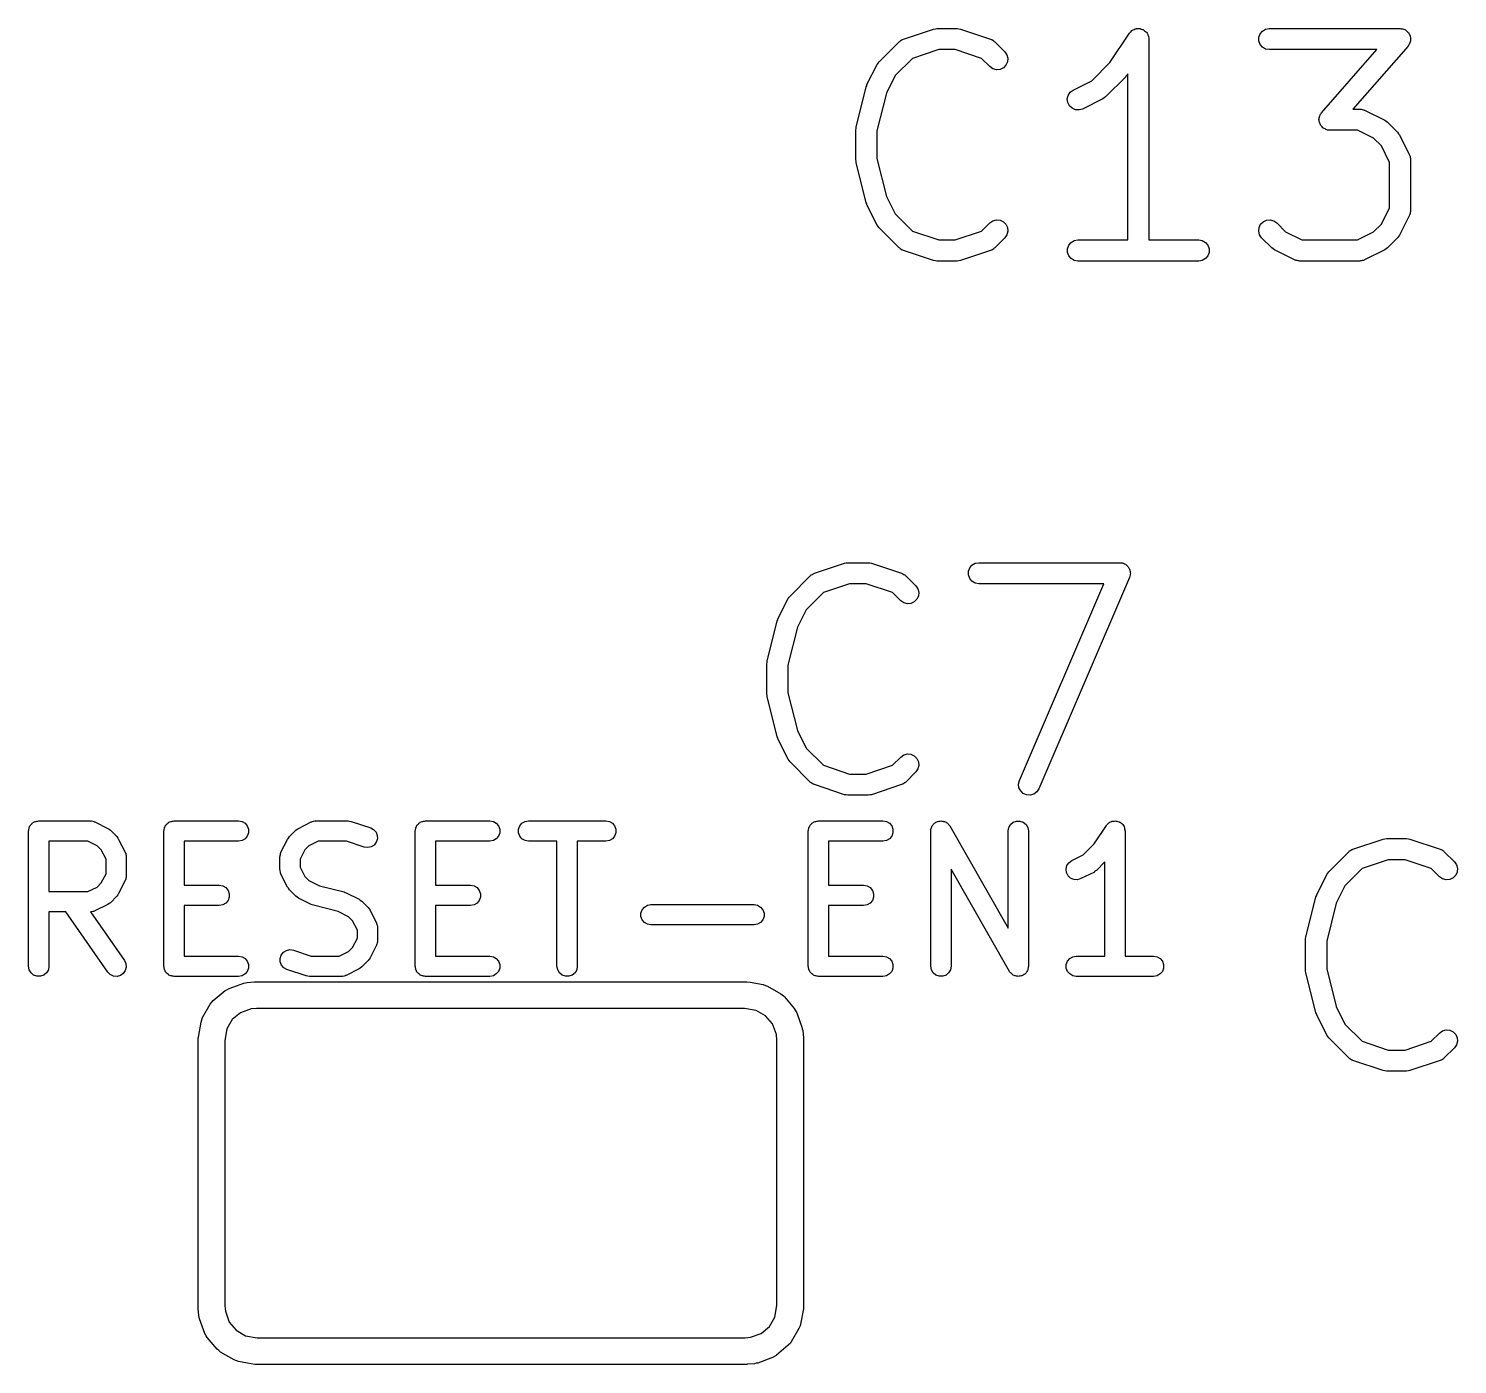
# Model space of a CAD drawing. Extents: x 91 to 202, y -131 to -74.
# Drawn here: x 122.97 to 131.12, y -117 to -109.38 of the extents above; entities that cross this region are included whole.
import ezdxf

# ---------------------------------------------------------------- set-up
doc = ezdxf.new("R2010")
doc.units = 0
doc.header["$MEASUREMENT"] = 0
doc.layers.add('BLACK', color=7, linetype='CONTINUOUS')

msp = doc.modelspace()

# ---------------------------------------------------------------- linework, layer by layer
at = {"layer": 'BLACK', "linetype": 'CONTINUOUS'}
for p, q in [((127.964, -109.442), (128.136, -109.385)), ((128.136, -109.385), (128.146, -109.383)), ((128.146, -109.383), (128.155, -109.382)), ((128.155, -109.382), (128.27, -109.382)), ((128.27, -109.382), (128.28, -109.383)), ((128.28, -109.383), (128.289, -109.385)), ((128.289, -109.385), (128.461, -109.442)), ((129.142, -109.576), (129.254, -109.408)), ((129.254, -109.408), (129.256, -109.406)), ((129.256, -109.406), (129.258, -109.403)), ((129.258, -109.403), (129.263, -109.398)), ((129.263, -109.398), (129.268, -109.393)), ((129.268, -109.393), (129.271, -109.392)), ((129.271, -109.392), (129.274, -109.39)), ((129.274, -109.39), (129.281, -109.387)), ((129.281, -109.387), (129.287, -109.384)), ((129.287, -109.384), (129.291, -109.384)), ((129.291, -109.384), (129.294, -109.382)), ((129.294, -109.382), (129.301, -109.382)), ((129.301, -109.382), (129.308, -109.382)), ((129.308, -109.382), (129.311, -109.382)), ((129.311, -109.382), (129.315, -109.382)), ((129.315, -109.382), (129.321, -109.385)), ((129.321, -109.385), (129.328, -109.387)), ((129.328, -109.387), (129.331, -109.388)), ((129.331, -109.388), (129.334, -109.39)), ((129.334, -109.39), (129.34, -109.394)), ((129.34, -109.394), (129.346, -109.398)), ((129.346, -109.398), (129.348, -109.401)), ((129.348, -109.401), (129.35, -109.403)), ((129.35, -109.403), (129.354, -109.409)), ((129.354, -109.409), (129.358, -109.415)), ((129.992, -109.431), (129.999, -109.412)), ((129.999, -109.412), (130.012, -109.396)), ((130.012, -109.396), (130.03, -109.385)), ((130.03, -109.385), (130.051, -109.382)), ((130.051, -109.382), (130.798, -109.382)), ((130.798, -109.382), (130.804, -109.383)), ((130.804, -109.383), (130.81, -109.383)), ((130.81, -109.383), (130.814, -109.384)), ((130.814, -109.384), (130.819, -109.385)), ((130.819, -109.385), (130.824, -109.388)), ((130.824, -109.388), (130.829, -109.39)), ((130.829, -109.39), (130.833, -109.393)), ((130.833, -109.393), (130.837, -109.396)), ((130.837, -109.396), (130.84, -109.4)), ((130.84, -109.4), (130.845, -109.404)), ((130.845, -109.404), (130.847, -109.408)), ((130.847, -109.408), (130.85, -109.412)), ((130.85, -109.412), (130.852, -109.417)), ((127.825, -109.572), (127.94, -109.457)), ((127.94, -109.457), (127.943, -109.455)), ((127.943, -109.455), (127.945, -109.452)), ((127.945, -109.452), (127.951, -109.449)), ((127.951, -109.449), (127.957, -109.445)), ((127.957, -109.445), (127.961, -109.444)), ((127.961, -109.444), (127.964, -109.442)), ((128.461, -109.442), (128.464, -109.444)), ((128.464, -109.444), (128.468, -109.445)), ((128.468, -109.445), (128.474, -109.449)), ((128.474, -109.449), (128.48, -109.452)), ((128.48, -109.452), (128.482, -109.455)), ((128.482, -109.455), (128.485, -109.457)), ((128.485, -109.457), (128.542, -109.514)), ((129.358, -109.415), (129.359, -109.418)), ((129.359, -109.418), (129.361, -109.421)), ((129.361, -109.421), (129.362, -109.428)), ((129.362, -109.428), (129.364, -109.435)), ((129.364, -109.435), (129.364, -109.439)), ((129.364, -109.439), (129.364, -109.442)), ((129.364, -109.442), (129.364, -110.588)), ((129.992, -109.452), (129.992, -109.431)), ((129.999, -109.472), (129.992, -109.452)), ((130.012, -109.488), (129.999, -109.472)), ((130.03, -109.499), (130.012, -109.488)), ((130.843, -109.482), (130.529, -109.841)), ((130.846, -109.477), (130.843, -109.482)), ((130.85, -109.472), (130.846, -109.477)), ((130.852, -109.468), (130.85, -109.472)), ((130.852, -109.417), (130.855, -109.422)), ((130.854, -109.464), (130.852, -109.468)), ((130.855, -109.458), (130.854, -109.464)), ((130.855, -109.422), (130.856, -109.427)), ((130.857, -109.452), (130.855, -109.458)), ((130.856, -109.427), (130.857, -109.431)), ((130.857, -109.431), (130.857, -109.437)), ((130.857, -109.437), (130.858, -109.443)), ((130.858, -109.443), (130.857, -109.448)), ((130.857, -109.448), (130.857, -109.452)), ((127.82, -109.579), (127.825, -109.572)), ((128.015, -109.552), (127.917, -109.65)), ((128.165, -109.502), (128.015, -109.552)), ((128.26, -109.502), (128.165, -109.502)), ((128.41, -109.552), (128.26, -109.502)), ((128.457, -109.599), (128.41, -109.552)), ((128.542, -109.514), (128.554, -109.531)), ((128.558, -109.572), (128.549, -109.591)), ((128.554, -109.531), (128.56, -109.551)), ((128.56, -109.551), (128.558, -109.572)), ((129.039, -109.68), (129.142, -109.576)), ((130.051, -109.502), (130.03, -109.499)), ((130.665, -109.502), (130.051, -109.502)), ((130.35, -109.862), (130.665, -109.502)), ((127.756, -109.702), (127.814, -109.587)), ((127.814, -109.587), (127.82, -109.579)), ((127.917, -109.65), (127.867, -109.75)), ((128.474, -109.611), (128.457, -109.599)), ((128.495, -109.617), (128.474, -109.611)), ((128.515, -109.615), (128.495, -109.617)), ((128.534, -109.606), (128.515, -109.615)), ((128.549, -109.591), (128.534, -109.606)), ((129.232, -109.657), (129.117, -109.772)), ((129.235, -109.652), (129.232, -109.657)), ((129.239, -109.648), (129.235, -109.652)), ((129.244, -109.641), (129.239, -109.648)), ((129.244, -110.588), (129.244, -109.641)), ((127.694, -109.944), (127.752, -109.714)), ((127.752, -109.714), (127.755, -109.708)), ((127.755, -109.708), (127.756, -109.702)), ((128.916, -109.745), (128.932, -109.733)), ((128.932, -109.733), (129.039, -109.68)), ((127.867, -109.75), (127.813, -109.966)), ((128.899, -109.783), (128.904, -109.763)), ((128.902, -109.804), (128.899, -109.783)), ((128.911, -109.822), (128.902, -109.804)), ((128.904, -109.763), (128.916, -109.745)), ((129.101, -109.783), (128.986, -109.841)), ((129.109, -109.777), (129.101, -109.783)), ((129.117, -109.772), (129.109, -109.777)), ((128.926, -109.837), (128.911, -109.822)), ((128.945, -109.845), (128.926, -109.837)), ((128.966, -109.846), (128.945, -109.845)), ((128.986, -109.841), (128.966, -109.846)), ((130.335, -109.9), (130.336, -109.896)), ((130.336, -109.906), (130.335, -109.9)), ((130.336, -109.891), (130.338, -109.885)), ((130.336, -109.896), (130.336, -109.891)), ((130.338, -109.885), (130.339, -109.88)), ((130.339, -109.88), (130.342, -109.876)), ((130.342, -109.876), (130.343, -109.871)), ((130.343, -109.871), (130.347, -109.867)), ((130.347, -109.867), (130.35, -109.862)), ((130.529, -109.841), (130.568, -109.841)), ((130.568, -109.841), (130.572, -109.842)), ((130.572, -109.842), (130.575, -109.842)), ((130.575, -109.842), (130.582, -109.844)), ((130.582, -109.844), (130.589, -109.845)), ((130.589, -109.845), (130.592, -109.847)), ((130.592, -109.847), (130.595, -109.848)), ((130.595, -109.848), (130.71, -109.905)), ((127.693, -109.959), (127.694, -109.952)), ((127.693, -110.131), (127.693, -109.959)), ((127.694, -109.952), (127.694, -109.944)), ((127.813, -109.966), (127.813, -110.124)), ((130.336, -109.912), (130.336, -109.906)), ((130.338, -109.916), (130.336, -109.912)), ((130.339, -109.921), (130.338, -109.916)), ((130.341, -109.926), (130.339, -109.921)), ((130.343, -109.932), (130.341, -109.926)), ((130.346, -109.935), (130.343, -109.932)), ((130.349, -109.939), (130.346, -109.935)), ((130.353, -109.943), (130.349, -109.939)), ((130.357, -109.948), (130.353, -109.943)), ((130.361, -109.95), (130.357, -109.948)), ((130.365, -109.953), (130.361, -109.95)), ((130.37, -109.955), (130.365, -109.953)), ((130.375, -109.958), (130.37, -109.955)), ((130.38, -109.959), (130.375, -109.958)), ((130.384, -109.961), (130.38, -109.959)), ((130.39, -109.961), (130.384, -109.961)), ((130.396, -109.962), (130.39, -109.961)), ((130.554, -109.962), (130.396, -109.962)), ((130.647, -110.008), (130.554, -109.962)), ((130.71, -109.905), (130.718, -109.911)), ((130.718, -109.911), (130.726, -109.916)), ((130.726, -109.916), (130.783, -109.974)), ((130.783, -109.974), (130.789, -109.982)), ((130.789, -109.982), (130.794, -109.989)), ((130.691, -110.052), (130.647, -110.008)), ((130.738, -110.146), (130.691, -110.052)), ((130.794, -109.989), (130.852, -110.104)), ((127.694, -110.139), (127.693, -110.131)), ((127.694, -110.146), (127.694, -110.139)), ((127.752, -110.376), (127.694, -110.146)), ((127.813, -110.124), (127.867, -110.34)), ((130.738, -110.404), (130.738, -110.146)), ((130.852, -110.104), (130.853, -110.108)), ((130.853, -110.108), (130.855, -110.111)), ((130.855, -110.111), (130.856, -110.118)), ((130.856, -110.118), (130.858, -110.124)), ((130.858, -110.124), (130.858, -110.128)), ((130.858, -110.128), (130.858, -110.131)), ((130.858, -110.131), (130.858, -110.419)), ((127.755, -110.382), (127.752, -110.376)), ((127.756, -110.388), (127.755, -110.382)), ((127.814, -110.503), (127.756, -110.388)), ((127.867, -110.34), (127.917, -110.44)), ((127.917, -110.44), (128.015, -110.538)), ((128.474, -110.479), (128.495, -110.473)), ((128.495, -110.473), (128.515, -110.475)), ((130.035, -110.475), (130.056, -110.473)), ((130.056, -110.473), (130.077, -110.479)), ((130.691, -110.498), (130.738, -110.404)), ((130.852, -110.446), (130.794, -110.56)), ((130.853, -110.442), (130.852, -110.446)), ((130.855, -110.439), (130.853, -110.442)), ((130.856, -110.432), (130.855, -110.439)), ((130.858, -110.425), (130.856, -110.432)), ((130.858, -110.419), (130.858, -110.422)), ((130.858, -110.422), (130.858, -110.425)), ((127.82, -110.511), (127.814, -110.503)), ((127.825, -110.519), (127.82, -110.511)), ((127.94, -110.634), (127.825, -110.519)), ((128.015, -110.538), (128.165, -110.588)), ((128.26, -110.588), (128.41, -110.538)), ((128.41, -110.538), (128.457, -110.491)), ((128.457, -110.491), (128.474, -110.479)), ((128.515, -110.475), (128.534, -110.484)), ((128.534, -110.484), (128.549, -110.499)), ((128.549, -110.499), (128.558, -110.518)), ((128.56, -110.539), (128.554, -110.559)), ((128.558, -110.518), (128.56, -110.539)), ((129.991, -110.539), (129.993, -110.518)), ((129.996, -110.559), (129.991, -110.539)), ((129.993, -110.518), (130.002, -110.499)), ((130.002, -110.499), (130.016, -110.484)), ((130.016, -110.484), (130.035, -110.475)), ((130.077, -110.479), (130.094, -110.491)), ((130.094, -110.491), (130.144, -110.541)), ((130.144, -110.541), (130.238, -110.588)), ((130.554, -110.588), (130.647, -110.541)), ((130.647, -110.541), (130.691, -110.498)), ((127.943, -110.636), (127.94, -110.634)), ((127.945, -110.638), (127.943, -110.636)), ((128.165, -110.588), (128.26, -110.588)), ((128.482, -110.636), (128.48, -110.638)), ((128.485, -110.634), (128.482, -110.636)), ((128.542, -110.576), (128.485, -110.634)), ((128.554, -110.559), (128.542, -110.576)), ((128.9, -110.638), (128.907, -110.618)), ((128.907, -110.618), (128.921, -110.602)), ((128.921, -110.602), (128.939, -110.592)), ((128.939, -110.592), (128.959, -110.588)), ((128.959, -110.588), (129.244, -110.588)), ((129.364, -110.588), (129.649, -110.588)), ((129.649, -110.588), (129.669, -110.592)), ((129.669, -110.592), (129.688, -110.602)), ((129.688, -110.602), (129.701, -110.618)), ((129.701, -110.618), (129.708, -110.638)), ((130.008, -110.576), (129.996, -110.559)), ((130.066, -110.634), (130.008, -110.576)), ((130.074, -110.639), (130.066, -110.634)), ((130.238, -110.588), (130.554, -110.588)), ((130.726, -110.634), (130.718, -110.639)), ((130.783, -110.576), (130.726, -110.634)), ((130.789, -110.568), (130.783, -110.576)), ((130.794, -110.56), (130.789, -110.568)), ((127.951, -110.642), (127.945, -110.638)), ((127.957, -110.646), (127.951, -110.642)), ((127.961, -110.646), (127.957, -110.646)), ((127.964, -110.648), (127.961, -110.646)), ((128.136, -110.706), (127.964, -110.648)), ((128.146, -110.707), (128.136, -110.706)), ((128.155, -110.709), (128.146, -110.707)), ((128.27, -110.709), (128.155, -110.709)), ((128.28, -110.707), (128.27, -110.709)), ((128.289, -110.706), (128.28, -110.707)), ((128.461, -110.648), (128.289, -110.706)), ((128.464, -110.646), (128.461, -110.648)), ((128.468, -110.646), (128.464, -110.646)), ((128.474, -110.642), (128.468, -110.646)), ((128.48, -110.638), (128.474, -110.642)), ((128.9, -110.659), (128.9, -110.638)), ((128.907, -110.679), (128.9, -110.659)), ((128.921, -110.695), (128.907, -110.679)), ((128.939, -110.705), (128.921, -110.695)), ((128.959, -110.709), (128.939, -110.705)), ((129.649, -110.709), (128.959, -110.709)), ((129.669, -110.705), (129.649, -110.709)), ((129.688, -110.695), (129.669, -110.705)), ((129.701, -110.679), (129.688, -110.695)), ((129.708, -110.659), (129.701, -110.679)), ((129.708, -110.638), (129.708, -110.659)), ((130.082, -110.645), (130.074, -110.639)), ((130.196, -110.702), (130.082, -110.645)), ((130.2, -110.703), (130.196, -110.702)), ((130.203, -110.705), (130.2, -110.703)), ((130.21, -110.706), (130.203, -110.705)), ((130.216, -110.708), (130.21, -110.706)), ((130.22, -110.708), (130.216, -110.708)), ((130.223, -110.709), (130.22, -110.708)), ((130.568, -110.709), (130.223, -110.709)), ((130.572, -110.708), (130.568, -110.709)), ((130.575, -110.708), (130.572, -110.708)), ((130.582, -110.706), (130.575, -110.708)), ((130.589, -110.705), (130.582, -110.706)), ((130.592, -110.703), (130.589, -110.705)), ((130.595, -110.702), (130.592, -110.703)), ((130.71, -110.645), (130.595, -110.702)), ((130.718, -110.639), (130.71, -110.645)), ((127.317, -112.62), (127.432, -112.505)), ((127.432, -112.505), (127.435, -112.503)), ((127.435, -112.503), (127.437, -112.5)), ((127.437, -112.5), (127.443, -112.497)), ((127.443, -112.497), (127.449, -112.493)), ((127.449, -112.493), (127.453, -112.492)), ((127.453, -112.492), (127.456, -112.49)), ((127.456, -112.49), (127.628, -112.433)), ((127.628, -112.433), (127.638, -112.431)), ((127.638, -112.431), (127.647, -112.43)), ((127.647, -112.43), (127.762, -112.43)), ((127.762, -112.43), (127.772, -112.431)), ((127.772, -112.431), (127.781, -112.433)), ((127.781, -112.433), (127.953, -112.49)), ((127.953, -112.49), (127.956, -112.492)), ((127.956, -112.492), (127.96, -112.493)), ((127.96, -112.493), (127.966, -112.497)), ((127.966, -112.497), (127.972, -112.5)), ((127.972, -112.5), (127.974, -112.503)), ((127.974, -112.503), (127.977, -112.505)), ((127.977, -112.505), (128.034, -112.562)), ((128.335, -112.479), (128.342, -112.46)), ((128.335, -112.5), (128.335, -112.479)), ((128.342, -112.52), (128.335, -112.5)), ((128.342, -112.46), (128.355, -112.444)), ((128.355, -112.444), (128.373, -112.433)), ((128.373, -112.433), (128.394, -112.43)), ((128.394, -112.43), (129.198, -112.43)), ((129.198, -112.43), (129.205, -112.431)), ((129.205, -112.431), (129.212, -112.431)), ((129.212, -112.431), (129.215, -112.433)), ((129.215, -112.433), (129.219, -112.433)), ((129.219, -112.433), (129.225, -112.437)), ((129.225, -112.437), (129.231, -112.439)), ((129.231, -112.439), (129.234, -112.442)), ((129.234, -112.442), (129.237, -112.444)), ((129.237, -112.444), (129.242, -112.449)), ((129.242, -112.449), (129.247, -112.454)), ((129.247, -112.454), (129.248, -112.457)), ((129.248, -112.457), (129.251, -112.46)), ((129.251, -112.46), (129.253, -112.466)), ((129.253, -112.466), (129.256, -112.472)), ((129.255, -112.507), (129.254, -112.514)), ((129.258, -112.5), (129.255, -112.507)), ((129.256, -112.472), (129.256, -112.476)), ((129.256, -112.476), (129.258, -112.479)), ((129.258, -112.479), (129.258, -112.486)), ((129.258, -112.486), (129.259, -112.493)), ((129.259, -112.493), (129.258, -112.497)), ((129.258, -112.497), (129.258, -112.5)), ((127.657, -112.55), (127.507, -112.6)), ((127.752, -112.55), (127.657, -112.55)), ((127.902, -112.6), (127.752, -112.55)), ((128.034, -112.562), (128.046, -112.579)), ((128.046, -112.579), (128.052, -112.599)), ((128.355, -112.536), (128.342, -112.52)), ((128.373, -112.547), (128.355, -112.536)), ((128.394, -112.55), (128.373, -112.547)), ((129.107, -112.55), (128.394, -112.55)), ((128.626, -113.673), (129.107, -112.55)), ((129.254, -112.514), (128.737, -113.72)), ((127.248, -112.75), (127.306, -112.635)), ((127.306, -112.635), (127.312, -112.627)), ((127.312, -112.627), (127.317, -112.62)), ((127.507, -112.6), (127.409, -112.698)), ((127.949, -112.647), (127.902, -112.6)), ((127.966, -112.659), (127.949, -112.647)), ((127.987, -112.665), (127.966, -112.659)), ((128.007, -112.663), (127.987, -112.665)), ((128.026, -112.654), (128.007, -112.663)), ((128.041, -112.639), (128.026, -112.654)), ((128.05, -112.62), (128.041, -112.639)), ((128.052, -112.599), (128.05, -112.62)), ((127.247, -112.756), (127.248, -112.75)), ((127.409, -112.698), (127.359, -112.798)), ((127.186, -112.992), (127.244, -112.762)), ((127.244, -112.762), (127.247, -112.756)), ((127.359, -112.798), (127.305, -113.014)), ((127.185, -113.007), (127.186, -113)), ((127.186, -113), (127.186, -112.992)), ((127.185, -113.179), (127.185, -113.007)), ((127.305, -113.014), (127.305, -113.172)), ((127.186, -113.187), (127.185, -113.179)), ((127.186, -113.194), (127.186, -113.187)), ((127.244, -113.424), (127.186, -113.194)), ((127.305, -113.172), (127.359, -113.388)), ((127.359, -113.388), (127.409, -113.488)), ((127.247, -113.43), (127.244, -113.424)), ((127.248, -113.436), (127.247, -113.43)), ((127.306, -113.551), (127.248, -113.436)), ((127.409, -113.488), (127.507, -113.586)), ((127.312, -113.559), (127.306, -113.551)), ((127.317, -113.567), (127.312, -113.559)), ((127.432, -113.682), (127.317, -113.567)), ((127.902, -113.586), (127.949, -113.539)), ((127.949, -113.539), (127.966, -113.527)), ((127.966, -113.527), (127.987, -113.521)), ((127.987, -113.521), (128.007, -113.523)), ((128.007, -113.523), (128.026, -113.532)), ((128.026, -113.532), (128.041, -113.547)), ((128.041, -113.547), (128.05, -113.566)), ((128.05, -113.566), (128.052, -113.587)), ((127.507, -113.586), (127.657, -113.636)), ((127.657, -113.636), (127.752, -113.636)), ((127.752, -113.636), (127.902, -113.586)), ((128.034, -113.624), (127.977, -113.682)), ((128.046, -113.607), (128.034, -113.624)), ((128.052, -113.587), (128.046, -113.607)), ((127.435, -113.684), (127.432, -113.682)), ((127.437, -113.686), (127.435, -113.684)), ((127.443, -113.69), (127.437, -113.686)), ((127.449, -113.694), (127.443, -113.69)), ((127.453, -113.694), (127.449, -113.694)), ((127.456, -113.696), (127.453, -113.694)), ((127.628, -113.754), (127.456, -113.696)), ((127.953, -113.696), (127.781, -113.754)), ((127.956, -113.694), (127.953, -113.696)), ((127.96, -113.694), (127.956, -113.694)), ((127.966, -113.69), (127.96, -113.694)), ((127.972, -113.686), (127.966, -113.69)), ((127.974, -113.684), (127.972, -113.686)), ((127.977, -113.682), (127.974, -113.684)), ((128.621, -113.693), (128.626, -113.673)), ((128.623, -113.714), (128.621, -113.693)), ((128.633, -113.732), (128.623, -113.714)), ((128.648, -113.747), (128.633, -113.732)), ((128.737, -113.72), (128.725, -113.738)), ((127.638, -113.755), (127.628, -113.754)), ((127.647, -113.757), (127.638, -113.755)), ((127.762, -113.757), (127.647, -113.757)), ((127.772, -113.755), (127.762, -113.757)), ((127.781, -113.754), (127.772, -113.755)), ((128.667, -113.755), (128.648, -113.747)), ((128.688, -113.756), (128.667, -113.755)), ((128.708, -113.75), (128.688, -113.756)), ((128.725, -113.738), (128.708, -113.75)), ((122.972, -113.961), (122.973, -113.956)), ((122.972, -114.733), (122.972, -113.961)), ((122.973, -113.951), (122.975, -113.946)), ((122.973, -113.956), (122.973, -113.951)), ((122.975, -113.946), (122.976, -113.941)), ((122.976, -113.941), (122.978, -113.937)), ((122.978, -113.937), (122.98, -113.932)), ((122.98, -113.932), (122.983, -113.928)), ((122.983, -113.928), (122.986, -113.924)), ((122.986, -113.924), (122.99, -113.92)), ((122.99, -113.92), (122.993, -113.917)), ((122.993, -113.917), (122.997, -113.914)), ((122.997, -113.914), (123.001, -113.911)), ((123.001, -113.911), (123.006, -113.909)), ((123.006, -113.909), (123.01, -113.906)), ((123.01, -113.906), (123.015, -113.906)), ((123.015, -113.906), (123.02, -113.904)), ((123.02, -113.904), (123.025, -113.904)), ((123.025, -113.904), (123.03, -113.903)), ((123.03, -113.903), (123.324, -113.903)), ((123.324, -113.903), (123.328, -113.904)), ((123.328, -113.904), (123.331, -113.903)), ((123.331, -113.903), (123.338, -113.905)), ((123.338, -113.905), (123.344, -113.906)), ((123.344, -113.906), (123.347, -113.908)), ((123.347, -113.908), (123.35, -113.909)), ((123.35, -113.909), (123.424, -113.946)), ((123.424, -113.946), (123.431, -113.951)), ((123.431, -113.951), (123.439, -113.957)), ((123.439, -113.957), (123.476, -113.993)), ((123.744, -113.961), (123.745, -113.956)), ((123.744, -114.733), (123.744, -113.961)), ((123.745, -113.951), (123.747, -113.946)), ((123.745, -113.956), (123.745, -113.951)), ((123.747, -113.946), (123.748, -113.941)), ((123.748, -113.941), (123.751, -113.937)), ((123.751, -113.937), (123.752, -113.932)), ((123.752, -113.932), (123.755, -113.928)), ((123.755, -113.928), (123.758, -113.924)), ((123.758, -113.924), (123.762, -113.92)), ((123.762, -113.92), (123.765, -113.917)), ((123.765, -113.917), (123.77, -113.914)), ((123.77, -113.914), (123.773, -113.911)), ((123.773, -113.911), (123.778, -113.909)), ((123.778, -113.909), (123.783, -113.906)), ((123.783, -113.906), (123.788, -113.906)), ((123.788, -113.906), (123.792, -113.904)), ((123.792, -113.904), (123.797, -113.904)), ((123.797, -113.904), (123.802, -113.903)), ((123.802, -113.903), (124.17, -113.903)), ((124.17, -113.903), (124.19, -113.906)), ((124.19, -113.906), (124.207, -113.917)), ((124.207, -113.917), (124.22, -113.932)), ((124.22, -113.932), (124.227, -113.951)), ((124.227, -113.971), (124.22, -113.99)), ((124.227, -113.951), (124.227, -113.971)), ((124.46, -113.993), (124.497, -113.957)), ((124.497, -113.957), (124.504, -113.951)), ((124.504, -113.951), (124.512, -113.946)), ((124.512, -113.946), (124.585, -113.909)), ((124.585, -113.909), (124.589, -113.908)), ((124.589, -113.908), (124.592, -113.906)), ((124.592, -113.906), (124.598, -113.905)), ((124.598, -113.905), (124.605, -113.903)), ((124.605, -113.903), (124.608, -113.904)), ((124.608, -113.904), (124.611, -113.903)), ((124.611, -113.903), (124.795, -113.903)), ((124.795, -113.903), (124.804, -113.905)), ((124.804, -113.905), (124.813, -113.906)), ((124.813, -113.906), (124.924, -113.943)), ((124.924, -113.943), (124.941, -113.952)), ((124.941, -113.952), (124.955, -113.967)), ((124.955, -113.967), (124.962, -113.986)), ((125.178, -113.961), (125.179, -113.956)), ((125.178, -114.733), (125.178, -113.961)), ((125.179, -113.951), (125.181, -113.946)), ((125.179, -113.956), (125.179, -113.951)), ((125.181, -113.946), (125.182, -113.941)), ((125.182, -113.941), (125.185, -113.937)), ((125.185, -113.937), (125.186, -113.932)), ((125.186, -113.932), (125.19, -113.928)), ((125.19, -113.928), (125.192, -113.924)), ((125.192, -113.924), (125.196, -113.92)), ((125.196, -113.92), (125.199, -113.917)), ((125.199, -113.917), (125.204, -113.914)), ((125.204, -113.914), (125.207, -113.911)), ((125.207, -113.911), (125.212, -113.909)), ((125.212, -113.909), (125.217, -113.906)), ((125.217, -113.906), (125.222, -113.906)), ((125.222, -113.906), (125.226, -113.904)), ((125.226, -113.904), (125.231, -113.904)), ((125.231, -113.904), (125.236, -113.903)), ((125.236, -113.903), (125.604, -113.903)), ((125.604, -113.903), (125.624, -113.906)), ((125.624, -113.906), (125.641, -113.917)), ((125.641, -113.917), (125.654, -113.932)), ((125.654, -113.932), (125.661, -113.951)), ((125.661, -113.971), (125.654, -113.99)), ((125.661, -113.951), (125.661, -113.971)), ((125.768, -113.951), (125.775, -113.932)), ((125.768, -113.971), (125.768, -113.951)), ((125.775, -113.99), (125.768, -113.971)), ((125.775, -113.932), (125.787, -113.917)), ((125.787, -113.917), (125.805, -113.906)), ((125.805, -113.906), (125.825, -113.903)), ((125.825, -113.903), (126.266, -113.903)), ((126.266, -113.903), (126.286, -113.906)), ((126.286, -113.906), (126.303, -113.917)), ((126.303, -113.917), (126.316, -113.932)), ((126.316, -113.932), (126.323, -113.951)), ((126.323, -113.971), (126.316, -113.99)), ((126.323, -113.951), (126.323, -113.971)), ((127.421, -113.961), (127.422, -113.956)), ((127.421, -114.733), (127.421, -113.961)), ((127.422, -113.951), (127.424, -113.946)), ((127.422, -113.956), (127.422, -113.951)), ((127.424, -113.946), (127.425, -113.941)), ((127.425, -113.941), (127.427, -113.937)), ((127.427, -113.937), (127.429, -113.932)), ((127.429, -113.932), (127.432, -113.928)), ((127.432, -113.928), (127.435, -113.924)), ((127.435, -113.924), (127.439, -113.92)), ((127.439, -113.92), (127.442, -113.917)), ((127.442, -113.917), (127.447, -113.914)), ((127.447, -113.914), (127.45, -113.911)), ((127.45, -113.911), (127.455, -113.909)), ((127.455, -113.909), (127.46, -113.906)), ((127.46, -113.906), (127.465, -113.906)), ((127.465, -113.906), (127.469, -113.904)), ((127.469, -113.904), (127.474, -113.904)), ((127.474, -113.904), (127.479, -113.903)), ((127.479, -113.903), (127.847, -113.903)), ((127.847, -113.903), (127.867, -113.906)), ((127.867, -113.906), (127.884, -113.917)), ((127.884, -113.917), (127.897, -113.932)), ((127.897, -113.932), (127.904, -113.951)), ((127.904, -113.971), (127.897, -113.99)), ((127.904, -113.951), (127.904, -113.971)), ((128.12, -113.961), (128.121, -113.956)), ((128.12, -114.733), (128.12, -113.961)), ((128.121, -113.951), (128.123, -113.946)), ((128.121, -113.956), (128.121, -113.951)), ((128.123, -113.946), (128.124, -113.941)), ((128.124, -113.941), (128.126, -113.937)), ((128.126, -113.937), (128.128, -113.932)), ((128.128, -113.932), (128.131, -113.928)), ((128.131, -113.928), (128.134, -113.924)), ((128.134, -113.924), (128.138, -113.92)), ((128.138, -113.92), (128.141, -113.916)), ((128.141, -113.916), (128.145, -113.914)), ((128.145, -113.914), (128.149, -113.911)), ((128.149, -113.911), (128.154, -113.909)), ((128.154, -113.909), (128.158, -113.906)), ((128.158, -113.906), (128.163, -113.906)), ((128.163, -113.906), (128.168, -113.904)), ((128.168, -113.904), (128.173, -113.904)), ((128.173, -113.904), (128.178, -113.903)), ((128.178, -113.903), (128.183, -113.904)), ((128.183, -113.904), (128.188, -113.904)), ((128.188, -113.904), (128.193, -113.906)), ((128.193, -113.906), (128.198, -113.907)), ((128.198, -113.907), (128.202, -113.909)), ((128.202, -113.909), (128.207, -113.911)), ((128.207, -113.911), (128.211, -113.914)), ((128.211, -113.914), (128.215, -113.917)), ((128.215, -113.917), (128.219, -113.92)), ((128.219, -113.92), (128.222, -113.924)), ((128.222, -113.924), (128.225, -113.928)), ((128.225, -113.928), (128.228, -113.932)), ((128.228, -113.932), (128.561, -114.515)), ((128.561, -113.961), (128.565, -113.941)), ((128.561, -114.515), (128.561, -113.961)), ((128.565, -113.941), (128.575, -113.924)), ((128.575, -113.924), (128.59, -113.911)), ((128.59, -113.911), (128.609, -113.904)), ((128.609, -113.904), (128.629, -113.904)), ((128.629, -113.904), (128.648, -113.911)), ((128.648, -113.911), (128.664, -113.924)), ((128.664, -113.924), (128.674, -113.941)), ((128.674, -113.941), (128.677, -113.961)), ((128.677, -113.961), (128.677, -114.733)), ((129.052, -114.034), (129.123, -113.929)), ((129.123, -113.929), (129.125, -113.926)), ((129.125, -113.926), (129.126, -113.924)), ((129.126, -113.924), (129.132, -113.919)), ((129.132, -113.919), (129.136, -113.914)), ((129.136, -113.914), (129.139, -113.913)), ((129.139, -113.913), (129.142, -113.911)), ((129.142, -113.911), (129.148, -113.908)), ((129.148, -113.908), (129.154, -113.905)), ((129.154, -113.905), (129.158, -113.905)), ((129.158, -113.905), (129.161, -113.904)), ((129.161, -113.904), (129.168, -113.904)), ((129.168, -113.904), (129.174, -113.903)), ((129.174, -113.903), (129.178, -113.904)), ((129.178, -113.904), (129.181, -113.904)), ((129.181, -113.904), (129.187, -113.906)), ((129.187, -113.906), (129.194, -113.908)), ((129.194, -113.908), (129.197, -113.91)), ((129.197, -113.91), (129.2, -113.911)), ((129.2, -113.911), (129.205, -113.915)), ((129.205, -113.915), (129.211, -113.919)), ((129.211, -113.919), (129.213, -113.922)), ((129.213, -113.922), (129.215, -113.924)), ((129.215, -113.924), (129.219, -113.93)), ((129.219, -113.93), (129.223, -113.935)), ((129.223, -113.935), (129.224, -113.938)), ((129.224, -113.938), (129.225, -113.941)), ((129.225, -113.941), (129.226, -113.948)), ((129.226, -113.948), (129.228, -113.955)), ((129.228, -113.955), (129.228, -113.958)), ((129.228, -113.958), (129.229, -113.961)), ((129.229, -113.961), (129.229, -114.675)), ((123.088, -114.019), (123.088, -114.307)), ((123.311, -114.019), (123.088, -114.019)), ((123.364, -114.045), (123.311, -114.019)), ((123.387, -114.069), (123.364, -114.045)), ((123.476, -113.993), (123.481, -114.001)), ((123.481, -114.001), (123.486, -114.009)), ((123.486, -114.009), (123.523, -114.082)), ((124.17, -114.019), (123.86, -114.019)), ((123.86, -114.019), (123.86, -114.271)), ((124.19, -114.015), (124.17, -114.019)), ((124.207, -114.005), (124.19, -114.015)), ((124.22, -113.99), (124.207, -114.005)), ((124.412, -114.082), (124.449, -114.009)), ((124.449, -114.009), (124.455, -114.001)), ((124.455, -114.001), (124.46, -113.993)), ((124.572, -114.045), (124.549, -114.069)), ((124.625, -114.019), (124.572, -114.045)), ((124.786, -114.019), (124.625, -114.019)), ((124.887, -114.053), (124.786, -114.019)), ((124.907, -114.056), (124.887, -114.053)), ((124.927, -114.051), (124.907, -114.056)), ((124.944, -114.041), (124.927, -114.051)), ((124.956, -114.025), (124.944, -114.041)), ((124.963, -114.006), (124.956, -114.025)), ((124.962, -113.986), (124.963, -114.006)), ((125.604, -114.019), (125.294, -114.019)), ((125.294, -114.019), (125.294, -114.271)), ((125.624, -114.015), (125.604, -114.019)), ((125.641, -114.005), (125.624, -114.015)), ((125.654, -113.99), (125.641, -114.005)), ((125.787, -114.005), (125.775, -113.99)), ((125.805, -114.015), (125.787, -114.005)), ((125.825, -114.019), (125.805, -114.015)), ((125.987, -114.019), (125.825, -114.019)), ((125.987, -114.733), (125.987, -114.019)), ((126.266, -114.019), (126.103, -114.019)), ((126.103, -114.019), (126.103, -114.733)), ((126.286, -114.015), (126.266, -114.019)), ((126.303, -114.005), (126.286, -114.015)), ((126.316, -113.99), (126.303, -114.005)), ((127.847, -114.019), (127.537, -114.019)), ((127.537, -114.019), (127.537, -114.271)), ((127.867, -114.015), (127.847, -114.019)), ((127.884, -114.005), (127.867, -114.015)), ((127.897, -113.99), (127.884, -114.005)), ((128.989, -114.097), (129.052, -114.034)), ((130.529, -114.065), (130.701, -114.007)), ((130.701, -114.007), (130.711, -114.006)), ((130.711, -114.006), (130.72, -114.004)), ((130.72, -114.004), (130.835, -114.004)), ((130.835, -114.004), (130.845, -114.006)), ((130.845, -114.006), (130.854, -114.007)), ((130.854, -114.007), (131.027, -114.065)), ((123.414, -114.122), (123.387, -114.069)), ((123.414, -114.205), (123.414, -114.122)), ((123.523, -114.082), (123.524, -114.085)), ((123.524, -114.085), (123.526, -114.088)), ((123.526, -114.088), (123.527, -114.095)), ((123.527, -114.095), (123.529, -114.101)), ((123.529, -114.101), (123.529, -114.105)), ((123.529, -114.105), (123.529, -114.108)), ((123.529, -114.108), (123.529, -114.218)), ((124.406, -114.108), (124.407, -114.105)), ((124.406, -114.181), (124.406, -114.108)), ((124.407, -114.101), (124.409, -114.095)), ((124.407, -114.105), (124.407, -114.101)), ((124.409, -114.095), (124.41, -114.088)), ((124.41, -114.088), (124.411, -114.085)), ((124.411, -114.085), (124.412, -114.082)), ((124.549, -114.069), (124.522, -114.122)), ((124.522, -114.122), (124.522, -114.168)), ((128.897, -114.158), (128.908, -114.142)), ((128.908, -114.142), (128.924, -114.13)), ((128.924, -114.13), (128.989, -114.097)), ((129.113, -114.137), (129.065, -114.186)), ((129.113, -114.675), (129.113, -114.137)), ((130.391, -114.194), (130.505, -114.079)), ((130.505, -114.079), (130.508, -114.077)), ((130.508, -114.077), (130.511, -114.075)), ((130.511, -114.075), (130.517, -114.071)), ((130.517, -114.071), (130.523, -114.067)), ((130.523, -114.067), (130.526, -114.067)), ((130.526, -114.067), (130.529, -114.065)), ((130.73, -114.125), (130.581, -114.175)), ((130.826, -114.125), (130.73, -114.125)), ((130.975, -114.175), (130.826, -114.125)), ((131.027, -114.065), (131.03, -114.067)), ((131.03, -114.067), (131.033, -114.067)), ((131.033, -114.067), (131.039, -114.071)), ((131.039, -114.071), (131.045, -114.075)), ((131.045, -114.075), (131.048, -114.077)), ((131.048, -114.077), (131.05, -114.079)), ((131.05, -114.079), (131.108, -114.137)), ((131.108, -114.137), (131.12, -114.154)), ((123.387, -114.257), (123.414, -114.205)), ((123.529, -114.218), (123.529, -114.222)), ((123.529, -114.222), (123.529, -114.225)), ((124.407, -114.185), (124.406, -114.181)), ((124.407, -114.188), (124.407, -114.185)), ((124.409, -114.195), (124.407, -114.188)), ((124.41, -114.201), (124.409, -114.195)), ((124.411, -114.204), (124.41, -114.201)), ((124.412, -114.207), (124.411, -114.204)), ((124.449, -114.281), (124.412, -114.207)), ((124.522, -114.168), (124.549, -114.221)), ((124.549, -114.221), (124.572, -114.244)), ((128.569, -114.762), (128.236, -114.179)), ((128.236, -114.179), (128.236, -114.733)), ((128.892, -114.178), (128.897, -114.158)), ((128.895, -114.198), (128.892, -114.178)), ((128.904, -114.216), (128.895, -114.198)), ((128.918, -114.23), (128.904, -114.216)), ((129.05, -114.197), (128.976, -114.233)), ((129.057, -114.191), (129.05, -114.197)), ((129.065, -114.186), (129.057, -114.191)), ((130.322, -114.325), (130.379, -114.21)), ((130.379, -114.21), (130.385, -114.202)), ((130.385, -114.202), (130.391, -114.194)), ((130.581, -114.175), (130.483, -114.273)), ((131.023, -114.222), (130.975, -114.175)), ((131.04, -114.234), (131.023, -114.222)), ((131.115, -114.214), (131.1, -114.229)), ((131.123, -114.195), (131.115, -114.214)), ((131.12, -114.154), (131.125, -114.174)), ((131.125, -114.174), (131.123, -114.195)), ((123.311, -114.307), (123.364, -114.281)), ((123.364, -114.281), (123.387, -114.257)), ((123.523, -114.244), (123.486, -114.318)), ((123.524, -114.241), (123.523, -114.244)), ((123.526, -114.238), (123.524, -114.241)), ((123.527, -114.231), (123.526, -114.238)), ((123.529, -114.225), (123.527, -114.231)), ((123.86, -114.271), (124.06, -114.271)), ((124.06, -114.271), (124.08, -114.274)), ((124.08, -114.274), (124.097, -114.284)), ((124.097, -114.284), (124.11, -114.3)), ((124.11, -114.3), (124.117, -114.319)), ((124.455, -114.288), (124.449, -114.281)), ((124.46, -114.296), (124.455, -114.288)), ((124.497, -114.333), (124.46, -114.296)), ((124.572, -114.244), (124.632, -114.274)), ((124.632, -114.274), (124.772, -114.309)), ((125.294, -114.271), (125.494, -114.271)), ((125.494, -114.271), (125.514, -114.274)), ((125.514, -114.274), (125.531, -114.284)), ((125.531, -114.284), (125.544, -114.3)), ((125.544, -114.3), (125.551, -114.319)), ((127.537, -114.271), (127.737, -114.271)), ((127.737, -114.271), (127.757, -114.274)), ((127.757, -114.274), (127.774, -114.284)), ((127.774, -114.284), (127.787, -114.3)), ((127.787, -114.3), (127.794, -114.319)), ((128.937, -114.238), (128.918, -114.23)), ((128.957, -114.239), (128.937, -114.238)), ((128.976, -114.233), (128.957, -114.239)), ((130.483, -114.273), (130.433, -114.373)), ((131.06, -114.24), (131.04, -114.234)), ((131.081, -114.238), (131.06, -114.24)), ((131.1, -114.229), (131.081, -114.238)), ((123.088, -114.307), (123.311, -114.307)), ((123.424, -114.38), (123.35, -114.417)), ((123.431, -114.375), (123.424, -114.38)), ((123.439, -114.37), (123.431, -114.375)), ((123.476, -114.333), (123.439, -114.37)), ((123.481, -114.325), (123.476, -114.333)), ((123.486, -114.318), (123.481, -114.325)), ((124.06, -114.386), (123.86, -114.386)), ((123.86, -114.386), (123.86, -114.675)), ((124.08, -114.383), (124.06, -114.386)), ((124.097, -114.373), (124.08, -114.383)), ((124.11, -114.358), (124.097, -114.373)), ((124.117, -114.339), (124.11, -114.358)), ((124.117, -114.319), (124.117, -114.339)), ((124.504, -114.338), (124.497, -114.333)), ((124.512, -114.344), (124.504, -114.338)), ((124.585, -114.38), (124.512, -114.344)), ((124.591, -114.382), (124.585, -114.38)), ((124.597, -114.385), (124.591, -114.382)), ((124.738, -114.42), (124.597, -114.385)), ((124.772, -114.309), (124.778, -114.312)), ((124.778, -114.312), (124.784, -114.314)), ((124.784, -114.314), (124.858, -114.35)), ((124.858, -114.35), (124.865, -114.356)), ((124.865, -114.356), (124.873, -114.361)), ((124.873, -114.361), (124.91, -114.398)), ((125.494, -114.386), (125.294, -114.386)), ((125.294, -114.386), (125.294, -114.675)), ((125.514, -114.383), (125.494, -114.386)), ((125.531, -114.373), (125.514, -114.383)), ((125.544, -114.358), (125.531, -114.373)), ((125.551, -114.339), (125.544, -114.358)), ((125.551, -114.319), (125.551, -114.339)), ((126.486, -114.395), (126.504, -114.384)), ((126.504, -114.384), (126.523, -114.381)), ((126.523, -114.381), (127.112, -114.381)), ((127.112, -114.381), (127.131, -114.384)), ((127.131, -114.384), (127.149, -114.395)), ((127.737, -114.386), (127.537, -114.386)), ((127.537, -114.386), (127.537, -114.675)), ((127.757, -114.383), (127.737, -114.386)), ((127.774, -114.373), (127.757, -114.383)), ((127.787, -114.358), (127.774, -114.373)), ((127.794, -114.339), (127.787, -114.358)), ((127.794, -114.319), (127.794, -114.339)), ((130.26, -114.567), (130.317, -114.337)), ((130.317, -114.337), (130.32, -114.331)), ((130.32, -114.331), (130.322, -114.325)), ((130.433, -114.373), (130.379, -114.589)), ((123.184, -114.423), (123.088, -114.423)), ((123.088, -114.423), (123.088, -114.733)), ((123.424, -114.766), (123.184, -114.423)), ((123.328, -114.423), (123.325, -114.423)), ((123.325, -114.423), (123.519, -114.7)), ((123.331, -114.423), (123.328, -114.423)), ((123.338, -114.421), (123.331, -114.423)), ((123.344, -114.42), (123.338, -114.421)), ((123.347, -114.418), (123.344, -114.42)), ((123.35, -114.417), (123.347, -114.418)), ((124.798, -114.45), (124.738, -114.42)), ((124.821, -114.473), (124.798, -114.45)), ((124.91, -114.398), (124.915, -114.406)), ((124.915, -114.406), (124.921, -114.413)), ((124.921, -114.413), (124.957, -114.487)), ((126.466, -114.429), (126.473, -114.41)), ((126.466, -114.449), (126.466, -114.429)), ((126.473, -114.468), (126.466, -114.449)), ((126.473, -114.41), (126.486, -114.395)), ((126.486, -114.483), (126.473, -114.468)), ((127.149, -114.395), (127.162, -114.41)), ((127.162, -114.468), (127.149, -114.483)), ((127.162, -114.41), (127.169, -114.429)), ((127.169, -114.449), (127.162, -114.468)), ((127.169, -114.429), (127.169, -114.449)), ((124.848, -114.526), (124.821, -114.473)), ((124.848, -114.572), (124.848, -114.526)), ((124.957, -114.487), (124.958, -114.49)), ((124.958, -114.49), (124.96, -114.493)), ((124.96, -114.493), (124.961, -114.499)), ((124.961, -114.499), (124.963, -114.506)), ((124.963, -114.506), (124.963, -114.509)), ((124.963, -114.509), (124.963, -114.512)), ((124.963, -114.512), (124.963, -114.586)), ((126.504, -114.493), (126.486, -114.483)), ((126.523, -114.497), (126.504, -114.493)), ((127.112, -114.497), (126.523, -114.497)), ((127.131, -114.493), (127.112, -114.497)), ((127.149, -114.483), (127.131, -114.493)), ((124.798, -114.649), (124.821, -114.625)), ((124.821, -114.625), (124.848, -114.572)), ((124.957, -114.612), (124.921, -114.685)), ((124.958, -114.609), (124.957, -114.612)), ((124.96, -114.606), (124.958, -114.609)), ((124.961, -114.599), (124.96, -114.606)), ((124.963, -114.593), (124.961, -114.599)), ((124.963, -114.586), (124.963, -114.589)), ((124.963, -114.589), (124.963, -114.593)), ((130.258, -114.582), (130.259, -114.574)), ((130.258, -114.754), (130.258, -114.582)), ((130.259, -114.574), (130.26, -114.567)), ((130.379, -114.589), (130.379, -114.747)), ((123.519, -114.7), (123.527, -114.718)), ((123.86, -114.675), (124.17, -114.675)), ((124.17, -114.675), (124.19, -114.679)), ((124.19, -114.679), (124.207, -114.689)), ((124.207, -114.689), (124.22, -114.704)), ((124.22, -114.704), (124.227, -114.723)), ((124.407, -114.688), (124.413, -114.669)), ((124.408, -114.708), (124.407, -114.688)), ((124.415, -114.727), (124.408, -114.708)), ((124.413, -114.669), (124.426, -114.653)), ((124.426, -114.653), (124.443, -114.642)), ((124.443, -114.642), (124.463, -114.638)), ((124.463, -114.638), (124.483, -114.641)), ((124.483, -114.641), (124.584, -114.675)), ((124.584, -114.675), (124.745, -114.675)), ((124.745, -114.675), (124.798, -114.649)), ((124.91, -114.7), (124.873, -114.737)), ((124.915, -114.693), (124.91, -114.7)), ((124.921, -114.685), (124.915, -114.693)), ((125.294, -114.675), (125.604, -114.675)), ((125.604, -114.675), (125.624, -114.679)), ((125.624, -114.679), (125.641, -114.689)), ((125.641, -114.689), (125.654, -114.704)), ((125.654, -114.704), (125.661, -114.723)), ((127.537, -114.675), (127.847, -114.675)), ((127.847, -114.675), (127.867, -114.679)), ((127.867, -114.679), (127.884, -114.689)), ((127.884, -114.689), (127.897, -114.704)), ((127.897, -114.704), (127.904, -114.723)), ((128.893, -114.723), (128.9, -114.704)), ((128.9, -114.704), (128.913, -114.689)), ((128.913, -114.689), (128.93, -114.679)), ((128.93, -114.679), (128.95, -114.675)), ((128.95, -114.675), (129.113, -114.675)), ((129.229, -114.675), (129.391, -114.675)), ((129.391, -114.675), (129.411, -114.679)), ((129.411, -114.679), (129.429, -114.689)), ((129.429, -114.689), (129.442, -114.704)), ((129.442, -114.704), (129.448, -114.723)), ((122.976, -114.753), (122.972, -114.733)), ((122.986, -114.77), (122.976, -114.753)), ((123.001, -114.783), (122.986, -114.77)), ((123.02, -114.79), (123.001, -114.783)), ((123.04, -114.79), (123.02, -114.79)), ((123.059, -114.783), (123.04, -114.79)), ((123.075, -114.77), (123.059, -114.783)), ((123.085, -114.753), (123.075, -114.77)), ((123.088, -114.733), (123.085, -114.753)), ((123.438, -114.78), (123.424, -114.766)), ((123.456, -114.789), (123.438, -114.78)), ((123.477, -114.791), (123.456, -114.789)), ((123.496, -114.786), (123.477, -114.791)), ((123.512, -114.774), (123.496, -114.786)), ((123.524, -114.758), (123.512, -114.774)), ((123.529, -114.738), (123.524, -114.758)), ((123.527, -114.718), (123.529, -114.738)), ((123.745, -114.738), (123.744, -114.733)), ((123.745, -114.743), (123.745, -114.738)), ((123.747, -114.748), (123.745, -114.743)), ((123.748, -114.753), (123.747, -114.748)), ((123.751, -114.757), (123.748, -114.753)), ((123.752, -114.762), (123.751, -114.757)), ((123.755, -114.766), (123.752, -114.762)), ((123.758, -114.77), (123.755, -114.766)), ((123.762, -114.774), (123.758, -114.77)), ((123.765, -114.777), (123.762, -114.774)), ((123.77, -114.78), (123.765, -114.777)), ((123.773, -114.783), (123.77, -114.78)), ((123.778, -114.785), (123.773, -114.783)), ((123.783, -114.787), (123.778, -114.785)), ((123.788, -114.788), (123.783, -114.787)), ((123.792, -114.79), (123.788, -114.788)), ((123.797, -114.79), (123.792, -114.79)), ((123.802, -114.791), (123.797, -114.79)), ((124.17, -114.791), (123.802, -114.791)), ((124.19, -114.787), (124.17, -114.791)), ((124.207, -114.777), (124.19, -114.787)), ((124.22, -114.762), (124.207, -114.777)), ((124.227, -114.743), (124.22, -114.762)), ((124.227, -114.723), (124.227, -114.743)), ((124.428, -114.742), (124.415, -114.727)), ((124.446, -114.751), (124.428, -114.742)), ((124.556, -114.788), (124.446, -114.751)), ((124.565, -114.789), (124.556, -114.788)), ((124.575, -114.791), (124.565, -114.789)), ((124.758, -114.791), (124.575, -114.791)), ((124.762, -114.79), (124.758, -114.791)), ((124.765, -114.791), (124.762, -114.79)), ((124.772, -114.789), (124.765, -114.791)), ((124.778, -114.787), (124.772, -114.789)), ((124.781, -114.786), (124.778, -114.787)), ((124.784, -114.785), (124.781, -114.786)), ((124.858, -114.748), (124.784, -114.785)), ((124.865, -114.743), (124.858, -114.748)), ((124.873, -114.737), (124.865, -114.743)), ((125.179, -114.738), (125.178, -114.733)), ((125.179, -114.743), (125.179, -114.738)), ((125.181, -114.748), (125.179, -114.743)), ((125.182, -114.753), (125.181, -114.748)), ((125.185, -114.757), (125.182, -114.753)), ((125.186, -114.762), (125.185, -114.757)), ((125.19, -114.766), (125.186, -114.762)), ((125.192, -114.77), (125.19, -114.766)), ((125.196, -114.774), (125.192, -114.77)), ((125.199, -114.777), (125.196, -114.774)), ((125.204, -114.78), (125.199, -114.777)), ((125.207, -114.783), (125.204, -114.78)), ((125.212, -114.785), (125.207, -114.783)), ((125.217, -114.787), (125.212, -114.785)), ((125.222, -114.788), (125.217, -114.787)), ((125.226, -114.79), (125.222, -114.788)), ((125.231, -114.79), (125.226, -114.79)), ((125.236, -114.791), (125.231, -114.79)), ((125.604, -114.791), (125.236, -114.791)), ((125.624, -114.787), (125.604, -114.791)), ((125.641, -114.777), (125.624, -114.787)), ((125.654, -114.762), (125.641, -114.777)), ((125.661, -114.743), (125.654, -114.762)), ((125.661, -114.723), (125.661, -114.743)), ((125.991, -114.753), (125.987, -114.733)), ((126.001, -114.77), (125.991, -114.753)), ((126.016, -114.783), (126.001, -114.77)), ((126.035, -114.79), (126.016, -114.783)), ((126.055, -114.79), (126.035, -114.79)), ((126.074, -114.783), (126.055, -114.79)), ((126.09, -114.77), (126.074, -114.783)), ((126.1, -114.753), (126.09, -114.77)), ((126.103, -114.733), (126.1, -114.753)), ((127.422, -114.738), (127.421, -114.733)), ((127.422, -114.743), (127.422, -114.738)), ((127.424, -114.748), (127.422, -114.743)), ((127.425, -114.753), (127.424, -114.748)), ((127.427, -114.757), (127.425, -114.753)), ((127.429, -114.762), (127.427, -114.757)), ((127.432, -114.766), (127.429, -114.762)), ((127.435, -114.77), (127.432, -114.766)), ((127.439, -114.774), (127.435, -114.77)), ((127.442, -114.777), (127.439, -114.774)), ((127.447, -114.78), (127.442, -114.777)), ((127.45, -114.783), (127.447, -114.78)), ((127.455, -114.785), (127.45, -114.783)), ((127.46, -114.787), (127.455, -114.785)), ((127.465, -114.788), (127.46, -114.787)), ((127.469, -114.79), (127.465, -114.788)), ((127.474, -114.79), (127.469, -114.79)), ((127.479, -114.791), (127.474, -114.79)), ((127.847, -114.791), (127.479, -114.791)), ((127.867, -114.787), (127.847, -114.791)), ((127.884, -114.777), (127.867, -114.787)), ((127.897, -114.762), (127.884, -114.777)), ((127.904, -114.743), (127.897, -114.762)), ((127.904, -114.723), (127.904, -114.743)), ((128.124, -114.753), (128.12, -114.733)), ((128.134, -114.77), (128.124, -114.753)), ((128.149, -114.783), (128.134, -114.77)), ((128.168, -114.79), (128.149, -114.783)), ((128.188, -114.79), (128.168, -114.79)), ((128.207, -114.783), (128.188, -114.79)), ((128.222, -114.77), (128.207, -114.783)), ((128.232, -114.753), (128.222, -114.77)), ((128.236, -114.733), (128.232, -114.753)), ((128.572, -114.766), (128.569, -114.762)), ((128.575, -114.77), (128.572, -114.766)), ((128.579, -114.773), (128.575, -114.77)), ((128.582, -114.777), (128.579, -114.773)), ((128.586, -114.78), (128.582, -114.777)), ((128.59, -114.783), (128.586, -114.78)), ((128.595, -114.785), (128.59, -114.783)), ((128.599, -114.787), (128.595, -114.785)), ((128.604, -114.788), (128.599, -114.787)), ((128.609, -114.79), (128.604, -114.788)), ((128.614, -114.79), (128.609, -114.79)), ((128.619, -114.791), (128.614, -114.79)), ((128.624, -114.79), (128.619, -114.791)), ((128.629, -114.79), (128.624, -114.79)), ((128.634, -114.788), (128.629, -114.79)), ((128.639, -114.788), (128.634, -114.788)), ((128.643, -114.785), (128.639, -114.788)), ((128.648, -114.783), (128.643, -114.785)), ((128.652, -114.78), (128.648, -114.783)), ((128.656, -114.778), (128.652, -114.78)), ((128.66, -114.774), (128.656, -114.778)), ((128.664, -114.77), (128.66, -114.774)), ((128.666, -114.766), (128.664, -114.77)), ((128.669, -114.762), (128.666, -114.766)), ((128.671, -114.757), (128.669, -114.762)), ((128.674, -114.753), (128.671, -114.757)), ((128.676, -114.743), (128.674, -114.748)), ((128.674, -114.748), (128.674, -114.753)), ((128.677, -114.733), (128.676, -114.738)), ((128.676, -114.738), (128.676, -114.743)), ((128.893, -114.743), (128.893, -114.723)), ((128.9, -114.762), (128.893, -114.743)), ((128.913, -114.777), (128.9, -114.762)), ((128.93, -114.787), (128.913, -114.777)), ((128.95, -114.791), (128.93, -114.787)), ((129.391, -114.791), (128.95, -114.791)), ((129.411, -114.787), (129.391, -114.791)), ((129.429, -114.777), (129.411, -114.787)), ((129.442, -114.762), (129.429, -114.777)), ((129.448, -114.743), (129.442, -114.762)), ((129.448, -114.723), (129.448, -114.743)), ((130.259, -114.761), (130.258, -114.754)), ((130.26, -114.769), (130.259, -114.761)), ((130.317, -114.999), (130.26, -114.769)), ((130.379, -114.747), (130.433, -114.963)), ((124.026, -114.929), (124.094, -114.872)), ((124.094, -114.872), (124.104, -114.867)), ((124.094, -114.872), (124.094, -114.872)), ((124.104, -114.867), (124.117, -114.859)), ((124.117, -114.859), (124.2, -114.829)), ((124.117, -114.859), (124.117, -114.859)), ((124.2, -114.829), (124.209, -114.827)), ((124.209, -114.827), (124.219, -114.825)), ((124.219, -114.825), (124.26, -114.821)), ((124.26, -114.821), (124.263, -114.821)), ((124.263, -114.821), (127.07, -114.821)), ((127.07, -114.821), (127.09, -114.824)), ((127.09, -114.824), (127.164, -114.837)), ((127.164, -114.837), (127.164, -114.837)), ((127.164, -114.837), (127.176, -114.842)), ((127.176, -114.842), (127.189, -114.846)), ((127.189, -114.846), (127.189, -114.846)), ((127.189, -114.846), (127.265, -114.89)), ((123.965, -115.026), (124.009, -114.949)), ((124.009, -114.949), (124.026, -114.929)), ((127.265, -114.89), (127.279, -114.902)), ((127.279, -114.902), (127.285, -114.907)), ((127.285, -114.907), (127.342, -114.975)), ((123.956, -115.051), (123.961, -115.038)), ((123.961, -115.038), (123.965, -115.026)), ((123.965, -115.026), (123.965, -115.026)), ((124.134, -115.037), (124.104, -115.09)), ((124.181, -114.998), (124.134, -115.037)), ((124.242, -114.976), (124.181, -114.998)), ((124.273, -114.973), (124.242, -114.976)), ((127.057, -114.973), (124.273, -114.973)), ((127.124, -114.985), (127.057, -114.973)), ((127.177, -115.015), (127.124, -114.985)), ((127.217, -115.062), (127.177, -115.015)), ((127.342, -114.975), (127.342, -114.975)), ((127.342, -114.975), (127.343, -114.977)), ((127.343, -114.977), (127.355, -114.998)), ((127.355, -114.998), (127.355, -114.998)), ((127.355, -114.998), (127.385, -115.081)), ((130.32, -115.005), (130.317, -114.999)), ((130.322, -115.011), (130.32, -115.005)), ((130.379, -115.126), (130.322, -115.011)), ((130.433, -114.963), (130.483, -115.063)), ((123.941, -115.138), (123.956, -115.051)), ((123.956, -115.051), (123.956, -115.051)), ((124.104, -115.09), (124.092, -115.157)), ((127.239, -115.123), (127.217, -115.062)), ((127.385, -115.081), (127.387, -115.09)), ((127.387, -115.09), (127.39, -115.1)), ((127.39, -115.1), (127.393, -115.141)), ((130.483, -115.063), (130.581, -115.161)), ((130.975, -115.161), (131.023, -115.114)), ((131.023, -115.114), (131.04, -115.102)), ((131.04, -115.102), (131.06, -115.096)), ((131.06, -115.096), (131.081, -115.098)), ((131.081, -115.098), (131.1, -115.107)), ((131.1, -115.107), (131.115, -115.122)), ((123.939, -116.681), (123.94, -115.144)), ((123.94, -115.144), (123.941, -115.138)), ((123.941, -115.138), (123.941, -115.138)), ((124.092, -115.157), (124.092, -116.671)), ((127.242, -115.154), (127.239, -115.123)), ((127.241, -116.668), (127.242, -115.154)), ((127.393, -115.141), (127.394, -115.144)), ((127.394, -115.144), (127.394, -116.681)), ((130.385, -115.134), (130.379, -115.126)), ((130.391, -115.141), (130.385, -115.134)), ((130.505, -115.256), (130.391, -115.141)), ((130.581, -115.161), (130.73, -115.211)), ((130.826, -115.211), (130.975, -115.161)), ((131.108, -115.199), (131.05, -115.256)), ((131.12, -115.182), (131.108, -115.199)), ((131.115, -115.122), (131.123, -115.141)), ((131.125, -115.161), (131.12, -115.182)), ((131.123, -115.141), (131.125, -115.161)), ((130.508, -115.258), (130.505, -115.256)), ((130.511, -115.261), (130.508, -115.258)), ((130.517, -115.264), (130.511, -115.261)), ((130.523, -115.268), (130.517, -115.264)), ((130.526, -115.269), (130.523, -115.268)), ((130.529, -115.271), (130.526, -115.269)), ((130.701, -115.328), (130.529, -115.271)), ((130.73, -115.211), (130.826, -115.211)), ((131.027, -115.271), (130.854, -115.328)), ((131.03, -115.269), (131.027, -115.271)), ((131.033, -115.268), (131.03, -115.269)), ((131.039, -115.264), (131.033, -115.268)), ((131.045, -115.261), (131.039, -115.264)), ((131.048, -115.258), (131.045, -115.261)), ((131.05, -115.256), (131.048, -115.258)), ((130.711, -115.33), (130.701, -115.328)), ((130.72, -115.331), (130.711, -115.33)), ((130.835, -115.331), (130.72, -115.331)), ((130.845, -115.33), (130.835, -115.331)), ((130.854, -115.328), (130.845, -115.33)), ((127.23, -116.735), (127.241, -116.668)), ((123.94, -116.685), (123.939, -116.681)), ((123.944, -116.726), (123.94, -116.685)), ((123.946, -116.735), (123.944, -116.726)), ((123.948, -116.745), (123.946, -116.735)), ((123.978, -116.828), (123.948, -116.745)), ((124.092, -116.671), (124.095, -116.702)), ((124.095, -116.702), (124.117, -116.763)), ((127.199, -116.788), (127.23, -116.735)), ((127.393, -116.688), (127.377, -116.775)), ((127.394, -116.681), (127.393, -116.688)), ((123.986, -116.841), (123.978, -116.828)), ((123.978, -116.828), (123.978, -116.828)), ((124.117, -116.763), (124.156, -116.81)), ((124.156, -116.81), (124.209, -116.841)), ((127.091, -116.85), (127.152, -116.828)), ((127.152, -116.828), (127.199, -116.788)), ((127.368, -116.8), (127.324, -116.876)), ((127.374, -116.785), (127.368, -116.8)), ((127.368, -116.8), (127.368, -116.8)), ((127.377, -116.775), (127.374, -116.785)), ((127.377, -116.775), (127.377, -116.775)), ((123.991, -116.851), (123.986, -116.841)), ((124.048, -116.918), (123.991, -116.851)), ((123.991, -116.851), (123.991, -116.851)), ((124.209, -116.841), (124.276, -116.853)), ((124.276, -116.853), (127.06, -116.853)), ((127.06, -116.853), (127.091, -116.85)), ((127.307, -116.896), (127.24, -116.953)), ((127.319, -116.883), (127.307, -116.896)), ((127.307, -116.896), (127.307, -116.896)), ((127.324, -116.876), (127.319, -116.883)), ((127.324, -116.876), (127.324, -116.876)), ((124.057, -116.926), (124.048, -116.918)), ((124.048, -116.918), (124.048, -116.918)), ((124.068, -116.935), (124.057, -116.926)), ((124.145, -116.979), (124.068, -116.935)), ((124.068, -116.935), (124.068, -116.935)), ((124.155, -116.983), (124.145, -116.979)), ((124.145, -116.979), (124.145, -116.979)), ((124.17, -116.989), (124.155, -116.983)), ((124.243, -117.002), (124.17, -116.989)), ((124.17, -116.989), (124.17, -116.989)), ((127.217, -116.966), (127.134, -116.997)), ((127.237, -116.955), (127.217, -116.966)), ((127.217, -116.966), (127.217, -116.966)), ((127.24, -116.953), (127.237, -116.955)), ((127.24, -116.953), (127.24, -116.953)), ((124.263, -117.005), (124.243, -117.002)), ((127.07, -117.005), (124.263, -117.005)), ((127.074, -117.004), (127.07, -117.005)), ((127.114, -117.001), (127.074, -117.004)), ((127.124, -116.998), (127.114, -117.001)), ((127.134, -116.997), (127.124, -116.998))]:
    msp.add_line(p, q, dxfattribs=at)

doc.saveas('drawing.dxf')
